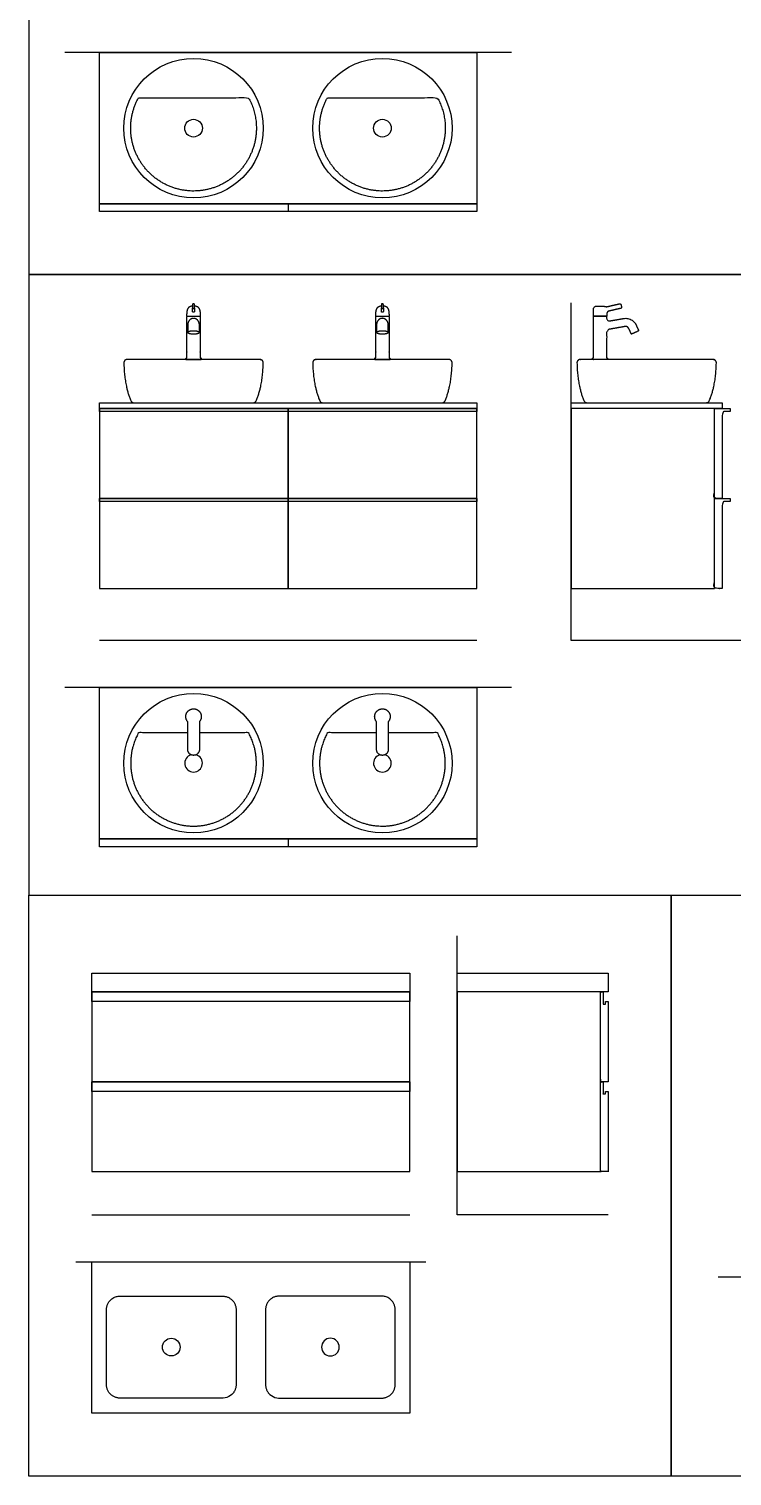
# Model space of a CAD drawing. Header units: millimetres. Extents: x 0.1 to 49.6, y 0.1 to 12.5.
# Drawn here: x 14.48 to 16.754, y 0.054 to 4.732 of the extents above; entities that cross this region are included whole.
import ezdxf

# ---------------------------------------------------------------- set-up
doc = ezdxf.new("R2010")
doc.units = ezdxf.units.MM
for name, color, linetype, true_color in [('AG-DETAILS', 7, 'Continuous', 0x66ffff), ('AG-DIAGRAM', 7, 'Continuous', 0xfecc66), ('AG-FIXTURE', 7, 'Continuous', 0x66ccff), ('X-VPRT', 6, 'Continuous', 0xff00ff)]:
    doc.layers.add(name, color=color, linetype=linetype, true_color=true_color)

msp = doc.modelspace()

# ---------------------------------------------------------------- linework, layer by layer
at = {"layer": 'AG-DETAILS'}
for centre in [(15.0126, 4.4114), (15.6233, 4.4114), (14.9407, 0.4712)]:
    msp.add_circle(centre, 0.0286, dxfattribs=at)
at = {"layer": 'AG-DETAILS', "extrusion": (0, 0, -1)}
msp.add_circle((-15.4551, 0.4712), 0.0286, dxfattribs=at)
at = {"layer": 'AG-DETAILS'}
for centre in [(15.0126, 2.3586), (15.6233, 2.3586)]:
    msp.add_arc(centre, 0.0286, 106.8328, 73.1672, dxfattribs=at)
at = {"layer": 'AG-DIAGRAM'}
for points in [[(16.0405, 4.6559), (14.5966, 4.6559)], [(16.7899, 2.7555), (16.2333, 2.7555), (16.2333, 3.8468)], [(15.9281, 2.7555), (14.7089, 2.7555)], [(16.0405, 2.6031), (14.5966, 2.6031)], [(16.3536, 0.899), (15.8646, 0.899), (15.8646, 1.8007)], [(14.6835, 0.899), (15.7122, 0.899)], [(14.6325, 0.7466), (15.7633, 0.7466)], [(16.7089, 0.6989), (17.8398, 0.6989)]]:
    msp.add_lwpolyline(points, dxfattribs=at)
at = {"layer": 'AG-FIXTURE'}
for points in [[(14.7089, 4.6559), (15.9281, 4.6559), (15.9281, 4.167), (14.7089, 4.167)], [(14.7089, 4.1416), (14.7089, 4.167), (15.9281, 4.167), (15.9281, 4.1416)], [(14.7089, 3.5238), (15.9281, 3.5238), (15.9281, 3.5048), (14.7089, 3.5048)], [(16.2333, 3.5238), (16.7222, 3.5238), (16.7222, 3.5048), (16.2333, 3.5048)], [(14.7089, 3.5048), (15.3185, 3.5048), (15.3185, 3.4953), (14.7089, 3.4953)], [(14.7089, 2.9238), (15.3185, 2.9238), (15.3185, 3.5048), (14.7089, 3.5048)], [(15.3185, 3.5048), (15.9281, 3.5048), (15.9281, 3.4953), (15.3185, 3.4953)], [(15.3185, 2.9238), (15.9281, 2.9238), (15.9281, 3.5048), (15.3185, 3.5048)], [(16.2333, 2.9238), (16.6968, 2.9238), (16.6968, 3.5048), (16.2333, 3.5048)], [(14.7089, 3.2143), (15.3185, 3.2143), (15.3185, 3.2047), (14.7089, 3.2047)], [(15.3185, 3.2143), (15.9281, 3.2143), (15.9281, 3.2047), (15.3185, 3.2047)], [(14.7089, 2.6031), (15.9281, 2.6031), (15.9281, 2.1141), (14.7089, 2.1141)], [(14.7089, 2.0887), (14.7089, 2.1141), (15.9281, 2.1141), (15.9281, 2.0887)], [(14.6835, 1.6801), (15.7122, 1.6801), (15.7122, 1.6198), (14.6835, 1.6198)], [(15.8646, 1.6801), (16.3536, 1.6801), (16.3536, 1.6198), (15.8646, 1.6198)], [(14.6835, 1.0387), (15.7122, 1.0387), (15.7122, 1.6198), (14.6835, 1.6198)], [(14.6835, 1.6198), (15.7122, 1.6198), (15.7122, 1.588), (14.6835, 1.588)], [(15.8646, 1.0387), (16.3282, 1.0387), (16.3282, 1.6198), (15.8646, 1.6198)], [(14.6835, 1.3292), (15.7122, 1.3292), (15.7122, 1.2975), (14.6835, 1.2975)], [(14.6835, 0.7466), (15.7122, 0.7466), (15.7122, 0.2577), (14.6835, 0.2577)]]:
    msp.add_lwpolyline(points, close=True, dxfattribs=at)
for points in [[(15.3185, 4.167), (15.3185, 4.1416)], [(15.3185, 3.2143), (14.7089, 3.2143)], [(15.9281, 3.2143), (15.3185, 3.2143)], [(15.3185, 2.1141), (15.3185, 2.0887)], [(15.7122, 1.3292), (14.6835, 1.3292)]]:
    msp.add_lwpolyline(points, dxfattribs=at)
for centre in [(15.0126, 4.4114), (15.6233, 4.4114), (15.0126, 2.3586), (15.6233, 2.3586)]:
    msp.add_circle(centre, 0.2254, dxfattribs=at)
for points, weights, degree, knots in [([(14.8348, 4.5099), (14.7786, 4.4083), (14.8376, 4.3083), (14.8965, 4.2082), (15.0126, 4.2082), (15.1287, 4.2082), (15.1877, 4.3083), (15.2466, 4.4083), (15.1904, 4.5099), (15.0126, 4.5099), (14.8348, 4.5099)], [1, 0.868260444881, 1, 0.868260444881, 1, 0.868260444881, 1, 0.868260444881, 1, 1, 1], 2, [0, 0, 0, 0.681334, 0.681334, 1.362667, 1.362667, 2.044001, 2.044001, 2.725334, 2.725334, 3.308574, 3.308574, 3.308574]), ([(15.4456, 4.5099), (15.3893, 4.4083), (15.4483, 4.3083), (15.5072, 4.2082), (15.6233, 4.2082), (15.7395, 4.2082), (15.7984, 4.3083), (15.8574, 4.4083), (15.8011, 4.5099), (15.6233, 4.5099), (15.4456, 4.5099)], [1, 0.868260444881, 1, 0.868260444881, 1, 0.868260444881, 1, 0.868260444881, 1, 1, 1], 2, [0, 0, 0, 0.681334, 0.681334, 1.362667, 1.362667, 2.044001, 2.044001, 2.725334, 2.725334, 3.308574, 3.308574, 3.308574]), ([(15.0094, 3.8361), (15.0067, 3.8359), (14.9938, 3.8334), (14.9903, 3.8237), (14.9903, 3.8076), (14.9903, 3.8069), (14.9903, 3.8062), (14.9903, 3.8056), (14.9903, 3.8042), (14.9912, 3.8032), (14.9926, 3.8032), (14.9982, 3.8032), (15.0039, 3.8032), (15.0126, 3.8032), (15.0214, 3.8032), (15.027, 3.8032), (15.0326, 3.8032), (15.034, 3.8032), (15.035, 3.8042), (15.035, 3.8056), (15.035, 3.8062), (15.035, 3.8069), (15.035, 3.8076), (15.035, 3.8237), (15.0314, 3.8335), (15.0184, 3.836), (15.0155, 3.8361)], [1, 1, 1, 1, 1, 1, 1, 1, 0.804737854124, 0.804737854124, 1, 1, 1, 1, 1, 1, 1, 0.804737854124, 0.804737854124, 1, 1, 1, 1, 1, 1, 1, 1], 3, [1.1197082, 1.1197082, 1.1197082, 1.1197082, 1.1410579, 1.2778615, 1.2778615, 1.2778615, 1.2846397, 1.2846397, 1.2846397, 1.2969261, 1.2969261, 1.2969261, 1.3521331, 1.3521331, 1.3521331, 1.40734, 1.40734, 1.40734, 1.4196264, 1.4196264, 1.4196264, 1.4264046, 1.4264046, 1.4264046, 1.5632082, 1.5853548, 1.5853548, 1.5853548, 1.5853548]), ([(15.0115, 3.8283), (15.0094, 3.8283), (15.0094, 3.8304), (15.0094, 3.836), (15.0094, 3.8415), (15.0094, 3.8436), (15.0115, 3.8436), (15.0125, 3.8436), (15.0134, 3.8436), (15.0155, 3.8436), (15.0155, 3.8415), (15.0155, 3.836), (15.0155, 3.8304), (15.0155, 3.8283), (15.0134, 3.8283), (15.0125, 3.8283), (15.0115, 3.8283)], [1, 0.707106781187, 1, 1, 1, 0.707106781187, 1, 1, 1, 0.707106781187, 1, 1, 1, 0.707106781187, 1, 1, 1], 2, [0, 0, 0, 0.0107913, 0.0107913, 0.0474128, 0.0474128, 0.0582042, 0.0582042, 0.0646728, 0.0646728, 0.0754642, 0.0754642, 0.1120856, 0.1120856, 0.122877, 0.122877, 0.1293456, 0.1293456, 0.1293456]), ([(15.6201, 3.8361), (15.6174, 3.8359), (15.6045, 3.8334), (15.601, 3.8237), (15.601, 3.8076), (15.601, 3.8069), (15.601, 3.8062), (15.601, 3.8056), (15.601, 3.8042), (15.602, 3.8032), (15.6034, 3.8032), (15.609, 3.8032), (15.6146, 3.8032), (15.6233, 3.8032), (15.6321, 3.8032), (15.6377, 3.8032), (15.6433, 3.8032), (15.6447, 3.8032), (15.6457, 3.8042), (15.6457, 3.8056), (15.6457, 3.8062), (15.6457, 3.8069), (15.6457, 3.8076), (15.6457, 3.8237), (15.6422, 3.8335), (15.6291, 3.836), (15.6263, 3.8361)], [1, 1, 1, 1, 1, 1, 1, 1, 0.804737854124, 0.804737854124, 1, 1, 1, 1, 1, 1, 1, 0.804737854124, 0.804737854124, 1, 1, 1, 1, 1, 1, 1, 1], 3, [1.1197082, 1.1197082, 1.1197082, 1.1197082, 1.1410579, 1.2778615, 1.2778615, 1.2778615, 1.2846397, 1.2846397, 1.2846397, 1.2969261, 1.2969261, 1.2969261, 1.3521331, 1.3521331, 1.3521331, 1.40734, 1.40734, 1.40734, 1.4196264, 1.4196264, 1.4196264, 1.4264046, 1.4264046, 1.4264046, 1.5632082, 1.5853548, 1.5853548, 1.5853548, 1.5853548]), ([(15.6222, 3.8283), (15.6201, 3.8283), (15.6201, 3.8304), (15.6201, 3.836), (15.6201, 3.8415), (15.6201, 3.8436), (15.6222, 3.8436), (15.6232, 3.8436), (15.6242, 3.8436), (15.6263, 3.8436), (15.6263, 3.8415), (15.6263, 3.836), (15.6263, 3.8304), (15.6263, 3.8283), (15.6242, 3.8283), (15.6232, 3.8283), (15.6222, 3.8283)], [1, 0.707106781187, 1, 1, 1, 0.707106781187, 1, 1, 1, 0.707106781187, 1, 1, 1, 0.707106781187, 1, 1, 1], 2, [0, 0, 0, 0.0107913, 0.0107913, 0.0474128, 0.0474128, 0.0582042, 0.0582042, 0.0646728, 0.0646728, 0.0754642, 0.0754642, 0.1120856, 0.1120856, 0.122877, 0.122877, 0.1293456, 0.1293456, 0.1293456]), ([(16.3287, 3.8033), (16.3347, 3.8033), (16.3407, 3.8033), (16.3466, 3.8033), (16.348, 3.8033), (16.349, 3.8043), (16.349, 3.8057), (16.349, 3.8073), (16.349, 3.8089), (16.349, 3.8104), (16.349, 3.8158), (16.3514, 3.8191), (16.3562, 3.8202), (16.3686, 3.8231), (16.381, 3.8259), (16.3934, 3.8288), (16.3957, 3.8293), (16.3969, 3.8313), (16.3964, 3.8336), (16.3958, 3.836), (16.3953, 3.8384), (16.3947, 3.8408), (16.3942, 3.843), (16.3922, 3.8443), (16.3899, 3.8438), (16.3769, 3.8407), (16.3639, 3.8377), (16.3508, 3.8347), (16.348, 3.834), (16.3454, 3.8342), (16.3428, 3.8352), (16.3385, 3.8364), (16.3256, 3.8364), (16.3256, 3.8364), (16.3056, 3.8364), (16.3056, 3.8255), (16.3056, 3.8219), (16.3056, 3.8182), (16.3056, 3.8146), (16.3056, 3.8108), (16.3056, 3.8071), (16.3056, 3.8033), (16.3126, 3.8033), (16.3196, 3.8033), (16.3267, 3.8033), (16.3273, 3.8033), (16.328, 3.8033), (16.3287, 3.8033)], [1, 1, 1, 1, 0.804737854124, 0.804737854124, 1, 1, 1, 1, 1, 1, 1, 1, 1, 1, 0.804737854124, 0.804737854124, 1, 1, 1, 1, 0.804737854124, 0.804737854124, 1, 1, 1, 1, 1, 1, 1, 1, 1, 1, 1, 1, 1, 1, 1, 1, 1, 1, 1, 1, 1, 1, 1, 1], 3, [0.8685462, 0.8685462, 0.8685462, 0.8685462, 0.9273691, 0.9273691, 0.9273691, 0.9396556, 0.9396556, 0.9396556, 0.9553035, 0.9553035, 0.9553035, 1.0059891, 1.0059891, 1.0059891, 1.1310918, 1.1310918, 1.1310918, 1.1517163, 1.1517163, 1.1517163, 1.1758182, 1.1758182, 1.1758182, 1.1964426, 1.1964426, 1.1964426, 1.328079, 1.328079, 1.328079, 1.3556895, 1.3556895, 1.3556895, 1.3986888, 1.4549467, 1.5112047, 1.5112047, 1.5112047, 1.5471647, 1.5471647, 1.5471647, 1.584221, 1.584221, 1.584221, 1.6889252, 1.6889252, 1.6889252, 1.6956352, 1.6956352, 1.6956352, 1.6956352]), ([(15.0339, 3.6692), (15.036, 3.6692), (15.0378, 3.6661), (15.0382, 3.6652), (15.0377, 3.6644), (15.0372, 3.6635), (15.0363, 3.6635), (15.0244, 3.6635), (15.0126, 3.6635), (15.0008, 3.6635), (14.989, 3.6635), (14.988, 3.6635), (14.9875, 3.6644), (14.987, 3.6652), (14.9875, 3.6661), (14.9893, 3.6692), (14.9913, 3.6692), (14.9913, 3.7362), (14.9913, 3.8032), (15.0126, 3.8032), (15.0339, 3.8032), (15.0339, 3.7362), (15.0339, 3.6692), (15.036, 3.6692), (15.0378, 3.6661), (15.0382, 3.6652), (15.0377, 3.6644), (15.0372, 3.6635), (15.0363, 3.6635), (15.0244, 3.6635), (15.0126, 3.6635), (15.0008, 3.6635), (14.989, 3.6635), (14.988, 3.6635), (14.9875, 3.6644), (14.987, 3.6652), (14.9875, 3.6661), (14.9893, 3.6692), (14.9913, 3.6692)], [1, 1, 1, 0.867820968675, 1, 0.867820968675, 1, 1, 1, 1, 1, 0.867820888447, 1, 0.867820888447, 1, 1, 1, 1, 1, 1, 1, 1, 1, 1, 1, 0.867820888447, 1, 0.867820888447, 1, 1, 1, 1, 1, 0.867820968675, 1, 0.867820968675, 1, 1, 1], 2, [0.413872, 0.413872, 0.413872, 0.435283, 0.435283, 0.441088, 0.441088, 0.446893, 0.446893, 0.520109, 0.520109, 0.593324, 0.593324, 0.599129, 0.599129, 0.604934, 0.604934, 0.626346, 0.626346, 1.441006, 1.441006, 1.580981, 1.580981, 2.395641, 2.395641, 2.417052, 2.417052, 2.422857, 2.422857, 2.428662, 2.428662, 2.501878, 2.501878, 2.575094, 2.575094, 2.580899, 2.580899, 2.586704, 2.586704, 2.608115, 2.608115, 2.608115]), ([(15.0315, 3.7509), (15.0315, 3.7647), (15.0315, 3.7754), (15.0315, 3.7842), (15.026, 3.7905), (15.0204, 3.7967), (15.0126, 3.7967), (15.0048, 3.7967), (14.9992, 3.7905), (14.9937, 3.7842), (14.9937, 3.7754), (14.9937, 3.7647), (14.9937, 3.7509)], [1, 1, 1, 0.923879525531, 1, 0.923879525531, 1, 0.923879525531, 1, 0.923879525531, 1, 1, 1], 2, [0, 0, 0, 0.0704082, 0.0704082, 0.1253761, 0.1253761, 0.1803439, 0.1803439, 0.2353118, 0.2353118, 0.2902797, 0.2902797, 0.3606879, 0.3606879, 0.3606879]), ([(15.0155, 3.8304), (15.0155, 3.8235), (15.0155, 3.8187), (15.0155, 3.8166), (15.0134, 3.8166), (15.0125, 3.8166), (15.0115, 3.8166), (15.0094, 3.8166), (15.0094, 3.8187), (15.0094, 3.8235), (15.0094, 3.8304)], [1, 1, 1, 0.707106781187, 1, 1, 1, 0.707106781187, 1, 1, 1], 2, [0.08057976, 0.08057976, 0.08057976, 0.11208564, 0.11208564, 0.12287698, 0.12287698, 0.12934565, 0.12934565, 0.14013699, 0.14013699, 0.17164286, 0.17164286, 0.17164286]), ([(15.6447, 3.6692), (15.6467, 3.6692), (15.6485, 3.6661), (15.649, 3.6652), (15.6485, 3.6644), (15.648, 3.6635), (15.647, 3.6635), (15.6352, 3.6635), (15.6233, 3.6635), (15.6115, 3.6635), (15.5997, 3.6635), (15.5987, 3.6635), (15.5982, 3.6644), (15.5977, 3.6652), (15.5982, 3.6661), (15.6, 3.6692), (15.602, 3.6692), (15.602, 3.7362), (15.602, 3.8032), (15.6233, 3.8032), (15.6447, 3.8032), (15.6447, 3.7362), (15.6447, 3.6692), (15.6467, 3.6692), (15.6485, 3.6661), (15.649, 3.6652), (15.6485, 3.6644), (15.648, 3.6635), (15.647, 3.6635), (15.6352, 3.6635), (15.6233, 3.6635), (15.6115, 3.6635), (15.5997, 3.6635), (15.5987, 3.6635), (15.5982, 3.6644), (15.5977, 3.6652), (15.5982, 3.6661), (15.6, 3.6692), (15.602, 3.6692)], [1, 1, 1, 0.867820968675, 1, 0.867820968675, 1, 1, 1, 1, 1, 0.867820888447, 1, 0.867820888447, 1, 1, 1, 1, 1, 1, 1, 1, 1, 1, 1, 0.867820888447, 1, 0.867820888447, 1, 1, 1, 1, 1, 0.867820968675, 1, 0.867820968675, 1, 1, 1], 2, [0.413872, 0.413872, 0.413872, 0.435283, 0.435283, 0.441088, 0.441088, 0.446893, 0.446893, 0.520109, 0.520109, 0.593324, 0.593324, 0.599129, 0.599129, 0.604934, 0.604934, 0.626346, 0.626346, 1.441006, 1.441006, 1.580981, 1.580981, 2.395641, 2.395641, 2.417052, 2.417052, 2.422857, 2.422857, 2.428662, 2.428662, 2.501878, 2.501878, 2.575094, 2.575094, 2.580899, 2.580899, 2.586704, 2.586704, 2.608115, 2.608115, 2.608115]), ([(15.6423, 3.7509), (15.6423, 3.7647), (15.6423, 3.7754), (15.6423, 3.7842), (15.6367, 3.7905), (15.6312, 3.7967), (15.6233, 3.7967), (15.6155, 3.7967), (15.61, 3.7905), (15.6044, 3.7842), (15.6044, 3.7754), (15.6044, 3.7647), (15.6044, 3.7509)], [1, 1, 1, 0.923879525531, 1, 0.923879525531, 1, 0.923879525531, 1, 0.923879525531, 1, 1, 1], 2, [0, 0, 0, 0.0704082, 0.0704082, 0.1253761, 0.1253761, 0.1803439, 0.1803439, 0.2353118, 0.2353118, 0.2902797, 0.2902797, 0.3606879, 0.3606879, 0.3606879]), ([(15.6263, 3.8304), (15.6263, 3.8235), (15.6263, 3.8187), (15.6263, 3.8166), (15.6242, 3.8166), (15.6232, 3.8166), (15.6222, 3.8166), (15.6201, 3.8166), (15.6201, 3.8187), (15.6201, 3.8235), (15.6201, 3.8304)], [1, 1, 1, 0.707106781187, 1, 1, 1, 0.707106781187, 1, 1, 1], 2, [0.08057976, 0.08057976, 0.08057976, 0.11208564, 0.11208564, 0.12287698, 0.12287698, 0.12934565, 0.12934565, 0.14013699, 0.14013699, 0.17164286, 0.17164286, 0.17164286]), ([(16.4284, 3.7454), (16.4403, 3.7509), (16.4523, 3.7565), (16.448, 3.7658), (16.4436, 3.7751), (16.4315, 3.8012), (16.4031, 3.7962), (16.3815, 3.7924), (16.3593, 3.7885), (16.355, 3.7877), (16.3516, 3.7905), (16.3483, 3.7934), (16.3483, 3.7977), (16.3483, 3.799), (16.3483, 3.8033), (16.3269, 3.8033), (16.3056, 3.8033), (16.3056, 3.6932), (16.3056, 3.6692), (16.3056, 3.6692), (16.3056, 3.6692), (16.3036, 3.6692), (16.3018, 3.6661), (16.3013, 3.6652), (16.3018, 3.6644), (16.3023, 3.6635), (16.3033, 3.6635), (16.3151, 3.6635), (16.3269, 3.6635), (16.3387, 3.6635), (16.3506, 3.6635), (16.3516, 3.6635), (16.352, 3.6644), (16.3525, 3.6652), (16.3521, 3.6661), (16.3503, 3.6692), (16.3483, 3.6692), (16.3483, 3.6872), (16.3483, 3.7493), (16.3483, 3.7598), (16.3586, 3.7616), (16.3867, 3.7665), (16.4077, 3.7702), (16.4161, 3.7717), (16.4197, 3.7639), (16.4241, 3.7547), (16.4284, 3.7454)], [1, 1, 1, 1, 1, 0.793045246262, 1, 1, 1, 0.906319348992, 1, 0.906319348992, 1, 1, 1, 1, 1, 1, 1, 1, 1, 1, 1, 0.867820968675, 1, 0.867820968675, 1, 1, 1, 1, 1, 0.867820888447, 1, 0.867820888447, 1, 1, 1, 1, 1, 0.766009270281, 1, 1, 1, 0.793045246261, 1, 1, 1], 2, [-3.435431, -3.435431, -3.435431, -3.348966, -3.348966, -3.281687, -3.281687, -3.17699, -3.17699, -2.907937, -2.907937, -2.881024, -2.881024, -2.854111, -2.854111, -2.845997, -2.845997, -2.706023, -2.706023, -2.003719, -2.003719, -2.003719, -2.003719, -1.982308, -1.982308, -1.976503, -1.976503, -1.970698, -1.970698, -1.897482, -1.897482, -1.824266, -1.824266, -1.818461, -1.818461, -1.812656, -1.812656, -1.791245, -1.791245, -1.384161, -1.384161, -1.326792, -1.326792, -1.061479, -1.061479, -0.956782, -0.956782, -0.889503, -0.889503, -0.889503]), ([(15.0126, 3.7565), (14.9937, 3.7565), (14.9937, 3.7509), (14.9937, 3.7454), (15.0126, 3.7454), (15.0315, 3.7454), (15.0315, 3.7509), (15.0315, 3.7565), (15.0126, 3.7565)], [1, 0.707106781187, 1, 0.707106781187, 1, 0.707106781187, 1, 0.707106781187, 1], 2, [0, 0, 0, 0.0286308, 0.0286308, 0.0572616, 0.0572616, 0.0858925, 0.0858925, 0.1145233, 0.1145233, 0.1145233]), ([(15.6233, 3.7565), (15.6044, 3.7565), (15.6044, 3.7509), (15.6044, 3.7454), (15.6233, 3.7454), (15.6423, 3.7454), (15.6423, 3.7509), (15.6423, 3.7565), (15.6233, 3.7565)], [1, 0.707106781187, 1, 0.707106781187, 1, 0.707106781187, 1, 0.707106781187, 1], 2, [0, 0, 0, 0.0286308, 0.0286308, 0.0572616, 0.0572616, 0.0858925, 0.0858925, 0.1145233, 0.1145233, 0.1145233]), ([(14.8197, 3.5238), (14.8128, 3.5238), (14.8101, 3.5301), (14.7887, 3.5798), (14.7873, 3.6529), (14.7872, 3.6573), (14.7903, 3.6604), (14.7933, 3.6635), (14.7977, 3.6635), (14.9051, 3.6635), (15.0126, 3.6635), (15.1201, 3.6635), (15.2275, 3.6635), (15.2319, 3.6635), (15.235, 3.6604), (15.238, 3.6573), (15.2379, 3.6529), (15.2365, 3.5798), (15.2151, 3.5301), (15.2124, 3.5238), (15.2056, 3.5238), (15.1091, 3.5238), (15.0126, 3.5238), (14.9161, 3.5238), (14.8197, 3.5238)], [1, 0.835347619335, 1, 1, 1, 0.921997370617, 1, 0.921997370617, 1, 1, 1, 1, 1, 0.921997370617, 1, 0.921997370617, 1, 1, 1, 0.835347619335, 1, 1, 1, 1, 1], 2, [-1.238854, -1.238854, -1.238854, -1.199166, -1.199166, -0.77898, -0.77898, -0.751869, -0.751869, -0.724758, -0.724758, -0.019601, -0.019601, 0.685557, 0.685557, 0.712668, 0.712668, 0.739779, 0.739779, 1.159964, 1.159964, 1.199652, 1.199652, 1.832665, 1.832665, 2.465679, 2.465679, 2.465679]), ([(14.9913, 3.6692), (14.9893, 3.6692), (14.9875, 3.6661), (14.987, 3.6652), (14.9875, 3.6644), (14.988, 3.6635), (14.989, 3.6635), (15.0008, 3.6635), (15.0126, 3.6635), (15.0244, 3.6635), (15.0363, 3.6635), (15.0372, 3.6635), (15.0377, 3.6644), (15.0382, 3.6652), (15.0378, 3.6661), (15.036, 3.6692), (15.0339, 3.6692)], [1, 1, 1, 0.867820968675, 1, 0.867820968675, 1, 1, 1, 1, 1, 0.867820888447, 1, 0.867820888447, 1, 1, 1], 2, [0.4138718, 0.4138718, 0.4138718, 0.4352831, 0.4352831, 0.4410881, 0.4410881, 0.4468931, 0.4468931, 0.5201087, 0.5201087, 0.5933244, 0.5933244, 0.5991294, 0.5991294, 0.6049343, 0.6049343, 0.6263457, 0.6263457, 0.6263457]), ([(15.0339, 3.6692), (15.036, 3.6692), (15.0378, 3.6661), (15.0382, 3.6652), (15.0377, 3.6644), (15.0372, 3.6635), (15.0363, 3.6635), (15.0244, 3.6635), (15.0126, 3.6635), (15.0008, 3.6635), (14.989, 3.6635), (14.988, 3.6635), (14.9875, 3.6644), (14.987, 3.6652), (14.9875, 3.6661), (14.9893, 3.6692), (14.9913, 3.6692)], [1, 1, 1, 0.867820968675, 1, 0.867820968675, 1, 1, 1, 1, 1, 0.867820888447, 1, 0.867820888447, 1, 1, 1], 2, [0.4138718, 0.4138718, 0.4138718, 0.4352831, 0.4352831, 0.4410881, 0.4410881, 0.4468931, 0.4468931, 0.5201087, 0.5201087, 0.5933244, 0.5933244, 0.5991294, 0.5991294, 0.6049343, 0.6049343, 0.6263457, 0.6263457, 0.6263457]), ([(15.4304, 3.5238), (15.4236, 3.5238), (15.4209, 3.5301), (15.3995, 3.5798), (15.398, 3.6529), (15.3979, 3.6573), (15.401, 3.6604), (15.4041, 3.6635), (15.4084, 3.6635), (15.5159, 3.6635), (15.6233, 3.6635), (15.7308, 3.6635), (15.8383, 3.6635), (15.8426, 3.6635), (15.8457, 3.6604), (15.8488, 3.6573), (15.8487, 3.6529), (15.8472, 3.5798), (15.8258, 3.5301), (15.8231, 3.5238), (15.8163, 3.5238), (15.7198, 3.5238), (15.6233, 3.5238), (15.5269, 3.5238), (15.4304, 3.5238)], [1, 0.835347619335, 1, 1, 1, 0.921997370617, 1, 0.921997370617, 1, 1, 1, 1, 1, 0.921997370617, 1, 0.921997370617, 1, 1, 1, 0.835347619335, 1, 1, 1, 1, 1], 2, [-1.238854, -1.238854, -1.238854, -1.199166, -1.199166, -0.77898, -0.77898, -0.751869, -0.751869, -0.724758, -0.724758, -0.019601, -0.019601, 0.685557, 0.685557, 0.712668, 0.712668, 0.739779, 0.739779, 1.159964, 1.159964, 1.199652, 1.199652, 1.832665, 1.832665, 2.465679, 2.465679, 2.465679]), ([(15.602, 3.6692), (15.6, 3.6692), (15.5982, 3.6661), (15.5977, 3.6652), (15.5982, 3.6644), (15.5987, 3.6635), (15.5997, 3.6635), (15.6115, 3.6635), (15.6233, 3.6635), (15.6352, 3.6635), (15.647, 3.6635), (15.648, 3.6635), (15.6485, 3.6644), (15.649, 3.6652), (15.6485, 3.6661), (15.6467, 3.6692), (15.6447, 3.6692)], [1, 1, 1, 0.867820968675, 1, 0.867820968675, 1, 1, 1, 1, 1, 0.867820888447, 1, 0.867820888447, 1, 1, 1], 2, [0.4138718, 0.4138718, 0.4138718, 0.4352831, 0.4352831, 0.4410881, 0.4410881, 0.4468931, 0.4468931, 0.5201087, 0.5201087, 0.5933244, 0.5933244, 0.5991294, 0.5991294, 0.6049343, 0.6049343, 0.6263457, 0.6263457, 0.6263457]), ([(15.6447, 3.6692), (15.6467, 3.6692), (15.6485, 3.6661), (15.649, 3.6652), (15.6485, 3.6644), (15.648, 3.6635), (15.647, 3.6635), (15.6352, 3.6635), (15.6233, 3.6635), (15.6115, 3.6635), (15.5997, 3.6635), (15.5987, 3.6635), (15.5982, 3.6644), (15.5977, 3.6652), (15.5982, 3.6661), (15.6, 3.6692), (15.602, 3.6692)], [1, 1, 1, 0.867820968675, 1, 0.867820968675, 1, 1, 1, 1, 1, 0.867820888447, 1, 0.867820888447, 1, 1, 1], 2, [0.4138718, 0.4138718, 0.4138718, 0.4352831, 0.4352831, 0.4410881, 0.4410881, 0.4468931, 0.4468931, 0.5201087, 0.5201087, 0.5933244, 0.5933244, 0.5991294, 0.5991294, 0.6049343, 0.6049343, 0.6263457, 0.6263457, 0.6263457]), ([(16.2848, 3.5238), (16.278, 3.5238), (16.2752, 3.5301), (16.2538, 3.5798), (16.2524, 3.6529), (16.2523, 3.6573), (16.2554, 3.6604), (16.2584, 3.6635), (16.2628, 3.6635), (16.3703, 3.6635), (16.4777, 3.6635), (16.5852, 3.6635), (16.6927, 3.6635), (16.697, 3.6635), (16.7001, 3.6604), (16.7031, 3.6573), (16.7031, 3.6529), (16.7016, 3.5798), (16.6802, 3.5301), (16.6775, 3.5238), (16.6707, 3.5238), (16.5742, 3.5238), (16.4777, 3.5238), (16.3813, 3.5238), (16.2848, 3.5238)], [1, 0.835347619335, 1, 1, 1, 0.921997370617, 1, 0.921997370617, 1, 1, 1, 1, 1, 0.921997370617, 1, 0.921997370617, 1, 1, 1, 0.835347619335, 1, 1, 1, 1, 1], 2, [-1.238854, -1.238854, -1.238854, -1.199166, -1.199166, -0.77898, -0.77898, -0.751869, -0.751869, -0.724758, -0.724758, -0.019601, -0.019601, 0.685557, 0.685557, 0.712668, 0.712668, 0.739779, 0.739779, 1.159964, 1.159964, 1.199652, 1.199652, 1.832665, 1.832665, 2.465679, 2.465679, 2.465679]), ([(15.0315, 2.4929), (15.0422, 2.5051), (15.0355, 2.5198), (15.0288, 2.5345), (15.0126, 2.5345), (14.9964, 2.5345), (14.9897, 2.5198), (14.983, 2.5051), (14.9937, 2.4929), (14.9937, 2.4682), (14.9937, 2.403), (14.9937, 2.3841), (15.0126, 2.3841), (15.0315, 2.3841), (15.0315, 2.403), (15.0315, 2.4682), (15.0315, 2.4929)], [1, 0.840602514743, 1, 0.840602514743, 1, 0.840602514743, 1, 0.840602514743, 1, 1, 1, 0.707106781187, 1, 0.707106781187, 1, 1, 1], 2, [3.8107128, 3.8107128, 3.8107128, 3.8908345, 3.8908345, 3.9709562, 3.9709562, 4.0510778, 4.0510778, 4.1311995, 4.1311995, 4.3549981, 4.3549981, 4.4649338, 4.4649338, 4.5748696, 4.5748696, 4.7986682, 4.7986682, 4.7986682]), ([(15.6423, 2.4929), (15.6529, 2.5051), (15.6462, 2.5198), (15.6395, 2.5345), (15.6233, 2.5345), (15.6072, 2.5345), (15.6005, 2.5198), (15.5938, 2.5051), (15.6044, 2.4929), (15.6044, 2.4682), (15.6044, 2.403), (15.6044, 2.3841), (15.6233, 2.3841), (15.6423, 2.3841), (15.6423, 2.403), (15.6423, 2.4682), (15.6423, 2.4929)], [1, 0.840602514743, 1, 0.840602514743, 1, 0.840602514743, 1, 0.840602514743, 1, 1, 1, 0.707106781187, 1, 0.707106781187, 1, 1, 1], 2, [3.8107128, 3.8107128, 3.8107128, 3.8908345, 3.8908345, 3.9709562, 3.9709562, 4.0510778, 4.0510778, 4.1311995, 4.1311995, 4.3549981, 4.3549981, 4.4649338, 4.4649338, 4.5748696, 4.5748696, 4.7986682, 4.7986682, 4.7986682]), ([(14.9937, 2.457), (14.9143, 2.457), (14.8348, 2.457), (14.7786, 2.3555), (14.8376, 2.2554), (14.8965, 2.1554), (15.0126, 2.1554), (15.1287, 2.1554), (15.1877, 2.2554), (15.2466, 2.3555), (15.1904, 2.457), (15.111, 2.457), (15.0315, 2.457)], [1, 1, 1, 0.868260444881, 1, 0.868260444881, 1, 0.868260444881, 1, 0.868260444881, 1, 1, 1], 2, [3.047965, 3.047965, 3.047965, 3.308574, 3.308574, 3.989908, 3.989908, 4.671241, 4.671241, 5.352575, 5.352575, 6.033908, 6.033908, 6.294517, 6.294517, 6.294517]), ([(15.6044, 2.457), (15.525, 2.457), (15.4456, 2.457), (15.3893, 2.3555), (15.4483, 2.2554), (15.5072, 2.1554), (15.6233, 2.1554), (15.7395, 2.1554), (15.7984, 2.2554), (15.8574, 2.3555), (15.8011, 2.457), (15.7217, 2.457), (15.6423, 2.457)], [1, 1, 1, 0.868260444881, 1, 0.868260444881, 1, 0.868260444881, 1, 0.868260444881, 1, 1, 1], 2, [3.047965, 3.047965, 3.047965, 3.308574, 3.308574, 3.989908, 3.989908, 4.671241, 4.671241, 5.352575, 5.352575, 6.033908, 6.033908, 6.294517, 6.294517, 6.294517]), ([(14.7312, 0.3498), (14.7312, 0.3065), (14.7745, 0.3065), (14.8929, 0.3065), (15.1069, 0.3065), (15.1503, 0.3065), (15.1503, 0.3498), (15.1503, 0.4712), (15.1503, 0.5925), (15.1503, 0.6359), (15.1069, 0.6359), (14.8929, 0.6359), (14.7745, 0.6359), (14.7312, 0.6359), (14.7312, 0.5925), (14.7312, 0.4712), (14.7312, 0.3498)], [1, 0.707106781187, 1, 1, 1, 0.707106781187, 1, 1, 1, 0.707106781187, 1, 1, 1, 0.707106781187, 1, 1, 1], 2, [0, 0, 0, 0.223519, 0.223519, 1.0233, 1.0233, 1.246819, 1.246819, 2.042937, 2.042937, 2.266456, 2.266456, 3.066237, 3.066237, 3.289756, 3.289756, 4.085875, 4.085875, 4.085875]), ([(15.6646, 0.3498), (15.6646, 0.3065), (15.6213, 0.3065), (15.5029, 0.3065), (15.2889, 0.3065), (15.2455, 0.3065), (15.2455, 0.3498), (15.2455, 0.4712), (15.2455, 0.5925), (15.2455, 0.6359), (15.2889, 0.6359), (15.5029, 0.6359), (15.6213, 0.6359), (15.6646, 0.6359), (15.6646, 0.5925), (15.6646, 0.4712), (15.6646, 0.3498)], [1, 0.707106781187, 1, 1, 1, 0.707106781187, 1, 1, 1, 0.707106781187, 1, 1, 1, 0.707106781187, 1, 1, 1], 2, [0, 0, 0, 0.223519, 0.223519, 1.0233, 1.0233, 1.246819, 1.246819, 2.042937, 2.042937, 2.266456, 2.266456, 3.066237, 3.066237, 3.289756, 3.289756, 4.085875, 4.085875, 4.085875])]:
    msp.add_rational_spline(points, weights, degree=degree, knots=knots, dxfattribs=at)
for points in [[(14.9066, 4.167), (14.9003, 4.167), (14.894, 4.167)], [(15.1335, 4.167), (15.1272, 4.167), (15.1209, 4.167)], [(15.5036, 4.167), (15.5099, 4.167), (15.5162, 4.167)], [(15.7305, 4.167), (15.7368, 4.167), (15.7431, 4.167)], [(14.9934, 3.8032), (14.9934, 3.8032), (14.9934, 3.8032)], [(15.0318, 3.8032), (15.0318, 3.8032), (15.0318, 3.8032)], [(15.6041, 3.8032), (15.6041, 3.8032), (15.6041, 3.8032)], [(15.6426, 3.8032), (15.6426, 3.8032), (15.6426, 3.8032)], [(14.9066, 2.1141), (14.9003, 2.1141), (14.894, 2.1141)], [(15.1335, 2.1141), (15.1272, 2.1141), (15.1209, 2.1141)], [(15.5036, 2.1141), (15.5099, 2.1141), (15.5162, 2.1141)], [(15.7305, 2.1141), (15.7368, 2.1141), (15.7431, 2.1141)]]:
    msp.add_open_spline(points, degree=2, dxfattribs=at)
for points, knots in [([(14.9913, 3.6692), (14.9913, 3.7362), (14.9913, 3.8032), (15.0126, 3.8032), (15.0339, 3.8032), (15.0339, 3.7362), (15.0339, 3.6692)], [1.90927, 1.90927, 1.90927, 2.72393, 2.72393, 2.863905, 2.863905, 3.678565, 3.678565, 3.678565]), ([(15.602, 3.6692), (15.602, 3.7362), (15.602, 3.8032), (15.6233, 3.8032), (15.6447, 3.8032), (15.6447, 3.7362), (15.6447, 3.6692)], [1.90927, 1.90927, 1.90927, 2.72393, 2.72393, 2.863905, 2.863905, 3.678565, 3.678565, 3.678565]), ([(16.7476, 3.5048), (16.7222, 3.5048), (16.6968, 3.5048), (16.6968, 3.3595), (16.6968, 3.2143), (16.7095, 3.2143), (16.7222, 3.2143), (16.7222, 3.3548), (16.7222, 3.4953), (16.7349, 3.4953), (16.7476, 3.4953), (16.7476, 3.5), (16.7476, 3.5048)], [0.953125, 0.953125, 0.953125, 1.036458, 1.036458, 1.989583, 1.989583, 2.072917, 2.072917, 2.994792, 2.994792, 3.078125, 3.078125, 3.119792, 3.119792, 3.119792]), ([(16.7476, 3.2143), (16.7222, 3.2143), (16.6968, 3.2143), (16.6968, 3.069), (16.6968, 2.9238), (16.7095, 2.9238), (16.7222, 2.9238), (16.7222, 3.0643), (16.7222, 3.2047), (16.7349, 3.2047), (16.7476, 3.2047), (16.7476, 3.2095), (16.7476, 3.2143)], [0.953125, 0.953125, 0.953125, 1.036458, 1.036458, 1.989583, 1.989583, 2.072917, 2.072917, 2.994792, 2.994792, 3.078125, 3.078125, 3.119792, 3.119792, 3.119792]), ([(16.3536, 1.588), (16.3493, 1.588), (16.345, 1.588), (16.345, 1.5841), (16.345, 1.5801), (16.3408, 1.5801), (16.3366, 1.5801), (16.3366, 1.5999), (16.3366, 1.6198), (16.3324, 1.6198), (16.3282, 1.6198), (16.3282, 1.4745), (16.3282, 1.3292), (16.3409, 1.3292), (16.3536, 1.3292), (16.3536, 1.4586), (16.3536, 1.588)], [-0.239331, -0.239331, -0.239331, -0.210998, -0.210998, -0.185082, -0.185082, -0.157582, -0.157582, -0.0275, -0.0275, -0.01375, -0.01375, 0.939375, 0.939375, 1.022708, 1.022708, 1.871667, 1.871667, 1.871667]), ([(16.3536, 1.2975), (16.3493, 1.2975), (16.345, 1.2975), (16.345, 1.2935), (16.345, 1.2896), (16.3408, 1.2896), (16.3366, 1.2896), (16.3366, 1.3094), (16.3366, 1.3292), (16.3324, 1.3292), (16.3282, 1.3292), (16.3282, 1.184), (16.3282, 1.0387), (16.3409, 1.0387), (16.3536, 1.0387), (16.3536, 1.1681), (16.3536, 1.2975)], [-0.239331, -0.239331, -0.239331, -0.210998, -0.210998, -0.185082, -0.185082, -0.157582, -0.157582, -0.0275, -0.0275, -0.01375, -0.01375, 0.939375, 0.939375, 1.022708, 1.022708, 1.871667, 1.871667, 1.871667])]:
    msp.add_open_spline(points, degree=2, knots=knots, dxfattribs=at)
at = {"layer": 'X-VPRT'}
for points in [[(14.4803, 3.9384), (16.9508, 3.9384), (16.9508, 5.945), (14.4803, 5.945)], [(14.4803, 1.9318), (16.9508, 1.9318), (16.9508, 3.9384), (14.4803, 3.9384)], [(14.4803, 1.9318), (16.5568, 1.9318), (16.5568, 0.0545), (14.4803, 0.0545)], [(16.5568, 1.9318), (18.6332, 1.9318), (18.6332, 0.0545), (16.5568, 0.0545)]]:
    msp.add_lwpolyline(points, close=True, dxfattribs=at)

doc.saveas('drawing.dxf')
